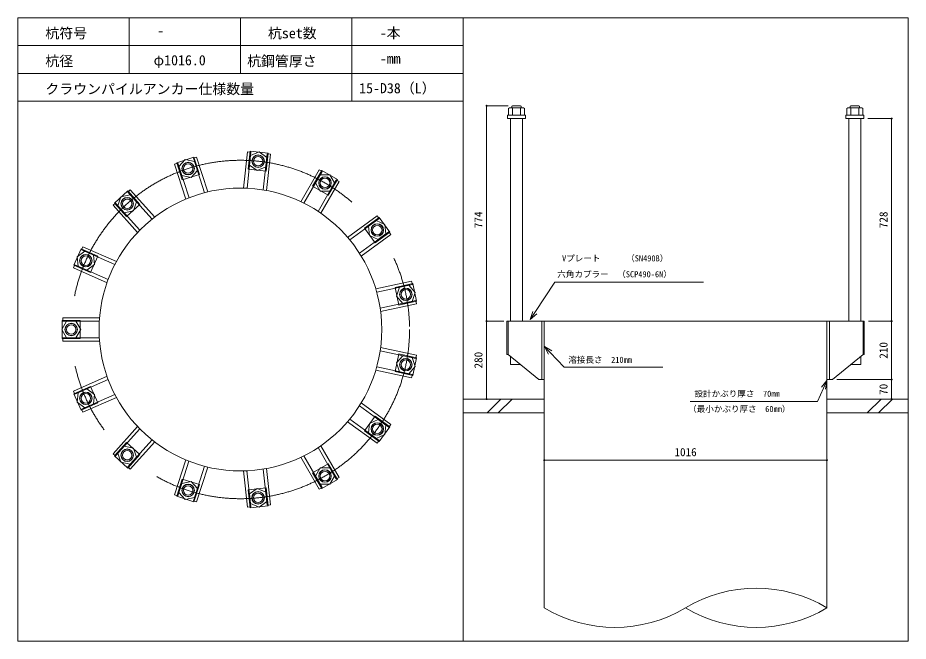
# Model space of a CAD drawing. Units: millimetres, scale not verified. Extents: x -20553 to 20553, y -9578 to 9578.
# Drawn here: x 6918 to 10118, y -2558 to -318 of the extents above; entities that cross this region are included whole.
import ezdxf
from ezdxf.enums import TextEntityAlignment as Align

# ---------------------------------------------------------------- set-up
doc = ezdxf.new("R2010")
doc.units = ezdxf.units.MM
doc.header["$LTSCALE"] = 20
doc.linetypes.add('USER1', pattern=[101.6, 63.5, -12.7, 12.7, -12.7])
for name, color, linetype, lineweight in [('0-0_0', 7, 'Continuous', 15), ('0-1_01_KUI', 5, 'Continuous', 18), ('0-3_22_部品', 7, 'Continuous', 15), ('0-4_09_SUNPO', 7, 'Continuous', 18), ('0-5_07_CENTER', 1, 'USER1', 18), ('0-6_02_KANAMONO', 6, 'Continuous', 18), ('0-7_10_WAKU', 4, 'Continuous', 18), ('0-9_03_ANCHOR', 4, 'Continuous', 18)]:
    doc.layers.add(name, color=color, linetype=linetype, lineweight=lineweight)
doc.styles.add('ＭＳ ゴシック', font='')
doc.styles.get('ＭＳ ゴシック').set_extended_font_data('MS Gothic')

# ---------------------------------------------------------------- blocks, each defined once
blk = doc.blocks.new('_DotSmall')
at = {"layer": '0-0_0'}
blk.add_line((0.0625, 0), (-0.0625, 0), dxfattribs=at)
blk.add_circle((0, 0), 0.0625, dxfattribs=at)
blk = doc.blocks.new('_Open30')
at = {"layer": '0-3_22_部品'}
blk.add_line((0, 0), (-1, 0), dxfattribs=at)
blk.add_lwpolyline([(-1, 0.2679), (0, 0), (-1, -0.2679)], dxfattribs=at)

msp = doc.modelspace()

# ---------------------------------------------------------------- linework, layer by layer
at = {"layer": '0-1_01_KUI'}
for p, q in [((8809.67, -1407.67), (9825.67, -1407.67)), ((8809.67, -1407.67), (8809.67, -2437.67)), ((9825.67, -1407.67), (9825.67, -2437.67))]:
    msp.add_line(p, q, dxfattribs=at)
at = {"layer": '0-1_01_KUI', "color": 2}
for p, q in [((8517.67, -1687.67), (8809.67, -1687.67)), ((10117.67, -1687.67), (9825.67, -1687.67)), ((8517.67, -1737.67), (8809.67, -1737.67)), ((10117.67, -1737.67), (9825.67, -1737.67))]:
    msp.add_line(p, q, dxfattribs=at)
at = {"layer": '0-1_01_KUI', "color": 4}
for p, q in [((8654.23, -1687.67), (8604.23, -1737.67)), ((8694.38, -1687.67), (8644.38, -1737.67)), ((10020.72, -1687.67), (9970.72, -1737.67)), ((10060.88, -1687.67), (10010.88, -1737.67))]:
    msp.add_line(p, q, dxfattribs=at)
at = {"layer": '0-1_01_KUI'}
msp.add_circle((7717.67, -1437.67), 508, dxfattribs=at)
for centre, start, end in [((9571.67, -2860.11), 58.9827, 121.0173), ((9063.67, -2015.23), 238.98274, 301.01727), ((9571.67, -2015.23), 238.98271, 301.01726)]:
    msp.add_arc(centre, 492.92, start, end, dxfattribs=at)
at = {"layer": '0-4_09_SUNPO', "color": 3}
for p, q in [((8680.04, -633.67), (8602.4, -633.67)), ((8602.4, -1407.67), (8602.4, -633.67)), ((9973.17, -679.67), (10058.21, -679.67)), ((10058.21, -1407.67), (10058.21, -679.67)), ((8664.67, -1407.67), (8602.4, -1407.67)), ((8660.61, -1407.67), (8602.4, -1407.67)), ((8602.4, -1687.67), (8602.4, -1407.67)), ((9974.74, -1407.67), (10058.21, -1407.67)), ((9974.74, -1407.67), (10058.21, -1407.67)), ((10058.21, -1617.67), (10058.21, -1407.67)), ((9860.67, -1617.67), (10058.21, -1617.67)), ((9860.67, -1617.67), (10058.21, -1617.67)), ((10058.21, -1687.67), (10058.21, -1617.67)), ((8794.67, -1687.67), (8602.4, -1687.67)), ((9840.67, -1687.67), (10058.21, -1687.67)), ((8809.67, -1892.67), (8809.67, -1907.67)), ((9825.67, -1907.67), (8809.67, -1907.67)), ((9825.67, -1892.67), (9825.67, -1907.67))]:
    msp.add_line(p, q, dxfattribs=at)
for points in [[(8775.8, -1376.98), (8848.21, -1268.06), (9382.48, -1268.06)], [(8831.18, -1520.19), (8881.82, -1573.36), (9236.25, -1573.36)], [(9813.22, -1648.67), (9791.48, -1696.28), (9334.59, -1696.28)]]:
    msp.add_lwpolyline(points, dxfattribs=at)
at = {"layer": '0-5_07_CENTER'}
msp.add_circle((7717.67, -1437.67), 608, dxfattribs=at)
at = {"layer": '0-6_02_KANAMONO'}
for p, q in [((7743.14, -798.84), (7729.37, -929.81)), ((7755.07, -800.09), (7743.14, -798.84)), ((7548.62, -821.77), (7560.04, -818.06)), ((7548.62, -821.77), (7589.06, -946.22)), ((7560.04, -818.06), (7600.74, -943.32)), ((7755.07, -800.09), (7741.4, -930.23)), ((7813.75, -806.26), (7800.07, -936.4)), ((7825.69, -807.51), (7811.92, -938.49)), ((7813.75, -806.26), (7825.69, -807.51)), ((7492.51, -840), (7481.1, -843.71)), ((7481.1, -843.71), (7521.8, -968.96)), ((7492.51, -840), (7532.95, -964.45)), ((8000.78, -864.42), (7934.93, -978.47)), ((8011.17, -870.42), (7945.74, -983.75)), ((8011.17, -870.42), (8000.78, -864.42)), ((8062.26, -899.92), (7996.83, -1013.25)), ((8072.66, -905.92), (8006.81, -1019.98)), ((8062.26, -899.92), (8072.66, -905.92)), ((7312.73, -943.77), (7321.65, -935.74)), ((7312.73, -943.77), (7400.29, -1041.02)), ((7321.65, -935.74), (7409.77, -1033.62)), ((7268.88, -983.25), (7259.96, -991.28)), ((7259.96, -991.28), (7348.09, -1089.15)), ((7268.88, -983.25), (7356.44, -1080.5)), ((8209.46, -1029.13), (8102.92, -1106.54)), ((8216.52, -1038.84), (8110.65, -1115.76)), ((8216.52, -1038.84), (8209.46, -1029.13)), ((8251.2, -1086.57), (8145.33, -1163.49)), ((8251.2, -1086.57), (8258.25, -1096.28)), ((8258.25, -1096.28), (8151.7, -1173.69)), ((7146.85, -1151.18), (7151.73, -1140.22)), ((7146.85, -1151.18), (7266.4, -1204.41)), ((7151.73, -1140.22), (7272.05, -1193.79)), ((7122.85, -1205.08), (7117.97, -1216.04)), ((7122.85, -1205.08), (7242.39, -1258.3)), ((7117.97, -1216.04), (7238.28, -1269.61)), ((8333.11, -1264.48), (8204.3, -1291.86)), ((8335.61, -1276.22), (8207.61, -1303.43)), ((8335.61, -1276.22), (8333.11, -1264.48)), ((8347.88, -1333.93), (8219.87, -1361.14)), ((8347.88, -1333.93), (8350.37, -1345.67)), ((8350.37, -1345.67), (8221.55, -1373.05)), ((7079.67, -1396.12), (7211.38, -1396.12)), ((7079.67, -1408.12), (7079.67, -1396.12)), ((8675.61, -1407.67), (8679.67, -1407.67)), ((8675.61, -1407.67), (8675.61, -1527.67)), ((8679.67, -1407.67), (8809.67, -1407.67)), ((8679.67, -1407.67), (8679.67, -1527.67)), ((8809.67, -1407.67), (8809.67, -1587.67)), ((8809.67, -1407.67), (8809.67, -1587.67)), ((9955.67, -1407.67), (9825.67, -1407.67)), ((9825.67, -1407.67), (9825.67, -1587.67)), ((9825.67, -1407.67), (9825.67, -1587.67)), ((9959.74, -1407.67), (9955.67, -1407.67)), ((9955.67, -1407.67), (9955.67, -1527.67)), ((9959.74, -1407.67), (9959.74, -1527.67)), ((7079.67, -1408.12), (7210.53, -1408.12)), ((7079.67, -1467.12), (7210.53, -1467.12)), ((7079.67, -1467.12), (7079.67, -1479.12)), ((7079.67, -1479.12), (7211.37, -1479.12)), ((8350.35, -1529.78), (8221.53, -1502.4)), ((8347.85, -1541.51), (8219.86, -1514.31)), ((8347.85, -1541.51), (8350.35, -1529.78)), ((8679.67, -1527.67), (8675.61, -1527.67)), ((8789.67, -1617.67), (8679.67, -1527.67)), ((9845.67, -1617.67), (9955.67, -1527.67)), ((9955.67, -1527.67), (9959.74, -1527.67)), ((8333.09, -1610.96), (8204.27, -1583.58)), ((8335.59, -1599.23), (8207.59, -1572.02)), ((8335.59, -1599.23), (8333.09, -1610.96)), ((7117.93, -1659.21), (7238.25, -1605.65)), ((7122.81, -1670.18), (7242.36, -1616.95)), ((8809.67, -1617.67), (8789.67, -1617.67)), ((9825.67, -1617.67), (9845.67, -1617.67)), ((7122.81, -1670.18), (7117.93, -1659.21)), ((7146.81, -1724.07), (7266.35, -1670.85)), ((7151.69, -1735.04), (7272, -1681.47)), ((7146.81, -1724.07), (7151.69, -1735.04)), ((8251.14, -1788.86), (8145.27, -1711.94)), ((8258.19, -1779.15), (8151.65, -1701.74)), ((8216.46, -1836.59), (8110.59, -1759.67)), ((7259.89, -1884), (7348.02, -1786.12)), ((8209.4, -1846.3), (8102.85, -1768.88)), ((8251.14, -1788.86), (8258.19, -1779.15)), ((7268.81, -1892.03), (7356.37, -1794.78)), ((7312.65, -1931.51), (7400.21, -1834.26)), ((7321.57, -1939.53), (7409.69, -1841.67)), ((8072.57, -1969.47), (8006.72, -1855.42)), ((8216.46, -1836.59), (8209.4, -1846.3)), ((7268.81, -1892.03), (7259.89, -1884)), ((8062.18, -1975.47), (7996.75, -1862.15)), ((7481, -2031.61), (7521.7, -1906.35)), ((7492.42, -2035.32), (7532.85, -1910.86)), ((8000.69, -2010.97), (7934.84, -1896.92)), ((8011.08, -2004.97), (7945.65, -1891.64)), ((7312.65, -1931.51), (7321.57, -1939.53)), ((7548.53, -2053.55), (7588.96, -1929.1)), ((7559.94, -2057.26), (7600.64, -1932.01)), ((7743.04, -2076.52), (7729.27, -1945.54)), ((7754.97, -2075.27), (7741.3, -1945.12)), ((7813.65, -2069.1), (7799.97, -1938.96)), ((7825.59, -2067.85), (7811.82, -1936.87)), ((8062.18, -1975.47), (8072.57, -1969.47)), ((8011.08, -2004.97), (8000.69, -2010.97)), ((7492.42, -2035.32), (7481, -2031.61)), ((7548.53, -2053.55), (7559.94, -2057.26)), ((7754.97, -2075.27), (7743.04, -2076.52)), ((7813.65, -2069.1), (7825.59, -2067.85))]:
    msp.add_line(p, q, dxfattribs=at)
for points in [[(7750.16, -846.86), (7777.72, -866.89), (7808.83, -853.03), (7812.4, -819.15), (7784.84, -799.13), (7753.72, -812.99)], [(7507.05, -884.73), (7540.37, -891.81), (7563.16, -866.5), (7552.63, -834.1), (7519.31, -827.02), (7496.52, -852.33)], [(7987.65, -911.16), (8004.69, -940.66), (8038.75, -940.66), (8055.78, -911.16), (8038.75, -881.66), (8004.69, -881.66)], [(7300.35, -1018.2), (7333.67, -1011.12), (7344.2, -978.73), (7321.41, -953.41), (7288.09, -960.49), (7277.56, -992.89)], [(8178.47, -1066.49), (8182.03, -1100.36), (8213.15, -1114.22), (8240.7, -1094.2), (8237.14, -1060.32), (8206.02, -1046.46)], [(7165.82, -1224.21), (7193.38, -1204.19), (7189.82, -1170.31), (7158.7, -1156.45), (7131.14, -1176.48), (7134.7, -1210.35)], [(8289.6, -1286), (8279.08, -1318.39), (8301.87, -1343.71), (8335.19, -1336.63), (8345.72, -1304.23), (8322.92, -1278.92)], [(8800.67, -1407.67), (8809.67, -1407.67), (8809.67, -1617.67), (8800.67, -1617.67)], [(9825.67, -1407.67), (9834.67, -1407.67), (9834.67, -1617.67), (9825.67, -1617.67)], [(7126.71, -1467.12), (7143.74, -1437.62), (7126.71, -1408.12), (7092.64, -1408.12), (7075.61, -1437.62), (7092.64, -1467.12)], [(8301.85, -1531.74), (8279.06, -1557.05), (8289.58, -1589.45), (8322.9, -1596.53), (8345.7, -1571.22), (8335.17, -1538.82)], [(7189.78, -1704.95), (7193.34, -1671.07), (7165.78, -1651.05), (7134.66, -1664.9), (7131.1, -1698.78), (7158.66, -1718.8)], [(8213.09, -1761.21), (8181.97, -1775.07), (8178.41, -1808.94), (8205.97, -1828.96), (8237.08, -1815.11), (8240.64, -1781.23)], [(7344.12, -1896.55), (7333.6, -1864.16), (7300.28, -1857.08), (7277.49, -1882.39), (7288.01, -1914.79), (7321.33, -1921.87)], [(8038.66, -1934.74), (8004.6, -1934.74), (7987.57, -1964.24), (8004.6, -1993.74), (8038.66, -1993.74), (8055.69, -1964.24)], [(7563.06, -2008.82), (7540.27, -1983.5), (7506.95, -1990.59), (7496.42, -2022.98), (7519.22, -2048.3), (7552.54, -2041.21)], [(7808.73, -2022.33), (7777.62, -2008.47), (7750.06, -2028.49), (7753.62, -2062.37), (7784.74, -2076.22), (7812.3, -2056.2)]]:
    msp.add_lwpolyline(points, close=True, dxfattribs=at)
for centre, radius in [((7781.28, -833.01), 22.5), ((7781.23, -833), 21.75), ((7529.84, -859.42), 22.5), ((7529.79, -859.43), 21.75), ((8021.72, -911.16), 22.5), ((8021.67, -911.13), 21.75), ((7310.88, -985.81), 22.5), ((7310.84, -985.84), 21.75), ((8209.59, -1080.34), 22.5), ((8209.56, -1080.3), 21.75), ((7162.26, -1190.33), 22.5), ((7162.24, -1190.38), 21.75), ((8312.4, -1311.31), 22.5), ((8312.39, -1311.26), 21.75), ((7109.67, -1437.62), 22.5), ((7109.67, -1437.67), 21.75), ((8312.38, -1564.13), 22.5), ((8312.39, -1564.08), 21.75), ((7162.22, -1684.92), 22.5), ((7162.24, -1684.97), 21.75), ((8209.53, -1795.09), 22.5), ((8209.56, -1795.05), 21.75), ((7310.8, -1889.47), 22.5), ((7310.84, -1889.51), 21.75), ((8021.63, -1964.24), 22.5), ((8021.67, -1964.22), 21.75), ((7529.74, -2015.9), 22.5), ((7529.79, -2015.92), 21.75), ((7781.18, -2042.35), 22.5), ((7781.23, -2042.34), 21.75)]:
    msp.add_circle(centre, radius, dxfattribs=at)
at = {"layer": '0-7_10_WAKU'}
for p, q in [((6917.67, -317.67), (6917.67, -2557.67)), ((10117.67, -317.67), (6917.67, -317.67)), ((7317.67, -417.67), (7317.67, -317.67)), ((7717.67, -417.67), (7717.67, -317.67)), ((8117.67, -417.67), (8117.67, -317.67)), ((8517.67, -317.67), (8517.67, -2557.67)), ((8517.67, -417.67), (6917.67, -417.67)), ((7317.67, -517.67), (7317.67, -417.67)), ((7717.67, -517.67), (7717.67, -417.67)), ((8117.67, -517.67), (8117.67, -417.67)), ((8517.67, -517.67), (6917.67, -517.67)), ((8117.67, -617.67), (8117.67, -517.67)), ((8517.67, -617.67), (6917.67, -617.67))]:
    msp.add_line(p, q, dxfattribs=at)
msp.add_lwpolyline([(10117.67, -317.67), (10117.67, -2557.67), (6917.67, -2557.67)], dxfattribs=at)
at = {"layer": '0-9_03_ANCHOR', "color": 2}
for p, q in [((8695.04, -633.67), (8693.17, -635.54)), ((8693.17, -635.54), (8693.17, -641.67)), ((8724.3, -633.67), (8695.04, -633.67)), ((9911.04, -633.67), (9909.17, -635.54)), ((9909.17, -635.54), (9909.17, -641.67)), ((9940.3, -633.67), (9911.04, -633.67))]:
    msp.add_line(p, q, dxfattribs=at)
at = {"layer": '0-9_03_ANCHOR'}
for p, q in [((8695.24, -641.67), (8695.24, -667.67)), ((8724.11, -641.67), (8724.11, -667.67)), ((9911.24, -641.67), (9911.24, -667.67)), ((9940.11, -641.67), (9940.11, -667.67))]:
    msp.add_line(p, q, dxfattribs=at)
at = {"layer": '0-9_03_ANCHOR', "color": 2}
for points in [[(8724.3, -633.67), (8726.17, -635.54), (8726.17, -641.67)], [(9940.3, -633.67), (9942.17, -635.54), (9942.17, -641.67)], [(8688.16, -1534.62), (8688.16, -1563.67), (8723.67, -1563.67)], [(9911.67, -1563.67), (9947.18, -1563.67), (9947.18, -1534.62)]]:
    msp.add_lwpolyline(points, dxfattribs=at)
at = {"layer": '0-9_03_ANCHOR'}
for points in [[(8742.17, -667.67), (8742.17, -679.67), (8677.17, -679.67), (8677.17, -667.67)], [(8684.67, -641.67), (8734.67, -641.67), (8738.67, -643.98), (8738.67, -667.67), (8680.67, -667.67), (8680.67, -643.98)], [(9958.17, -667.67), (9958.17, -679.67), (9893.17, -679.67), (9893.17, -667.67)], [(9900.67, -641.67), (9950.67, -641.67), (9954.67, -643.98), (9954.67, -667.67), (9896.67, -667.67), (9896.67, -643.98)], [(7816.95, -804.08), (7810.15, -868.72), (7745.51, -861.93), (7752.3, -797.28)], [(7550.66, -818.48), (7570.74, -880.3), (7508.92, -900.38), (7488.84, -838.56)], [(8066.07, -899.23), (8033.57, -955.53), (7977.28, -923.03), (8009.78, -866.73)], [(7313.25, -939.94), (7356.74, -988.25), (7308.44, -1031.74), (7264.94, -983.44)], [(8254.95, -1087.49), (8202.37, -1125.7), (8164.16, -1073.11), (8216.75, -1034.9)], [(7145.77, -1147.47), (7205.15, -1173.91), (7178.71, -1233.29), (7119.33, -1206.85)], [(8350.93, -1336.3), (8287.35, -1349.81), (8273.84, -1286.23), (8337.42, -1272.72)], [(7077.17, -1405.17), (7142.17, -1405.17), (7142.17, -1470.17), (7077.17, -1470.17)], [(8337.42, -1602.63), (8273.84, -1589.12), (8287.35, -1525.54), (8350.93, -1539.05)], [(7119.33, -1668.5), (7178.71, -1642.06), (7205.15, -1701.44), (7145.77, -1727.88)], [(8216.75, -1840.44), (8164.16, -1802.24), (8202.37, -1749.65), (8254.95, -1787.86)], [(7264.94, -1891.91), (7308.44, -1843.61), (7356.74, -1887.1), (7313.25, -1935.4)], [(8009.78, -2008.61), (7977.28, -1952.32), (8033.57, -1919.82), (8066.07, -1976.11)], [(7488.84, -2036.78), (7508.92, -1974.96), (7570.74, -1995.05), (7550.66, -2056.87)], [(7752.3, -2078.06), (7745.51, -2013.42), (7810.15, -2006.62), (7816.95, -2071.27)]]:
    msp.add_lwpolyline(points, close=True, dxfattribs=at)
at = {"layer": '0-9_03_ANCHOR', "color": 2}
for points in [[(8688.16, -679.67), (8731.18, -679.67), (8731.18, -1407.67), (8688.16, -1407.67)], [(9904.16, -679.67), (9947.18, -679.67), (9947.18, -1407.67), (9904.16, -1407.67)]]:
    msp.add_lwpolyline(points, close=True, dxfattribs=at)
at = {"layer": '0-9_03_ANCHOR'}
for centre in [(7781.23, -833), (7529.79, -859.43), (8021.67, -911.13), (7310.84, -985.84), (8209.56, -1080.3), (7162.24, -1190.38), (8312.39, -1311.26), (7109.67, -1437.67), (8312.39, -1564.08), (7162.24, -1684.97), (8209.56, -1795.05), (7310.84, -1889.51), (8021.67, -1964.22), (7529.79, -2015.92), (7781.23, -2042.34)]:
    msp.add_circle(centre, 17, dxfattribs=at)

# ---------------------------------------------------------------- block references
at = {"layer": '0-4_09_SUNPO', "xscale": 30, "yscale": 30}
for name, p, rotation in [('_DotSmall', (8602.4, -633.67), 90), ('_DotSmall', (10058.21, -679.67), 90), ('_Open30', (8759.19, -1401.96), 236.38292), ('_DotSmall', (8602.4, -1407.67), 270), ('_DotSmall', (8602.4, -1407.67), 90), ('_DotSmall', (10058.21, -1407.67), 270), ('_DotSmall', (10058.21, -1407.67), 90), ('_Open30', (8810.49, -1498.46), 133.59929), ('_Open30', (9825.67, -1621.38), 65.4645), ('_DotSmall', (10058.21, -1617.67), 270), ('_DotSmall', (10058.21, -1617.67), 90), ('_DotSmall', (8602.4, -1687.67), 270), ('_DotSmall', (10058.21, -1687.67), 270), ('_DotSmall', (8809.67, -1907.67), 180)]:
    msp.add_blockref(name, p, dxfattribs=dict(at, rotation=rotation))
msp.add_blockref('_DotSmall', (9825.67, -1907.67), dxfattribs=at)

# ---------------------------------------------------------------- texts
at = {"layer": '0-4_09_SUNPO', "style": 'ＭＳ ゴシック'}
for s, height, p in [('杭符号', 36.66, (7016.71, -402.41)), ('杭set数', 36.66, (7816.71, -402.41)), ('-本', 36.66, (8218.41, -401.56)), ('-', 36.66, (7418.41, -393.32)), ('杭径', 36.66, (7016.71, -502.41)), ('φ1016.0', 36.66, (7405.63, -499.28)), ('杭鋼管厚さ', 36.66, (7741.8, -502.41)), ('-mm', 36.66, (8218.41, -493.32)), ('クラウンパイルアンカー仕様数量', 36.66, (7016.71, -602.69)), ('15-D38（L）', 36.66, (8144.46, -599.85)), (' Vプレート\u3000\u3000\u3000（SN490B）', 21.99, (8858.74, -1199.53)), ('六角カプラー\u3000（SCP490-6N）', 21.99, (8856.52, -1256.69)), ('溶接長さ\u3000210mm', 21.99, (8896.08, -1564.1)), (' 設計かぶり厚さ\u300070mm', 21.99, (9334.59, -1686.06)), ('（最小かぶり厚さ\u300060mm）', 21.99, (9326.75, -1740.83)), ('1016', 29.33, (9277.67, -1901.67))]:
    msp.add_text(s, height=height, dxfattribs=at).set_placement(p, align=Align.BOTTOM_LEFT)
for s, p in [('774', (8596.4, -1073.67)), ('728', (10052.21, -1073.67)), ('210', (10052.21, -1542.67)), ('280', (8596.4, -1577.67)), ('70', (10052.21, -1672.67))]:
    msp.add_text(s, height=29.33, rotation=90, dxfattribs=at).set_placement(p, align=Align.BOTTOM_LEFT)

doc.saveas('drawing.dxf')
